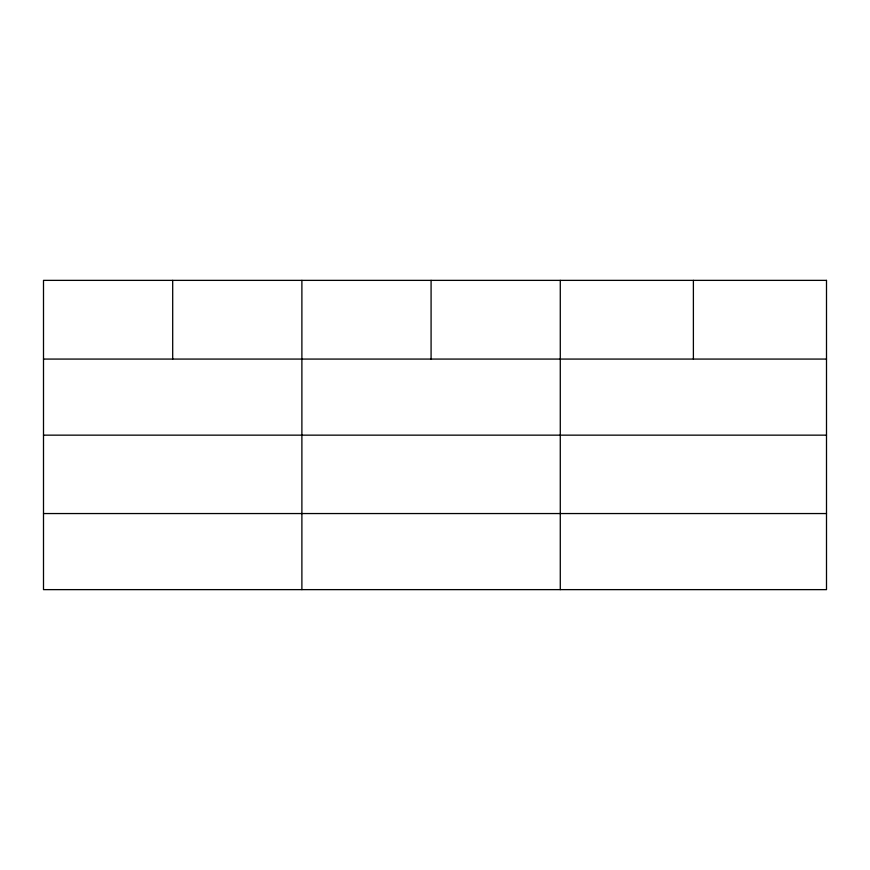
<?xml version="1.0" encoding="UTF-8"?>
<svg xmlns="http://www.w3.org/2000/svg" width="870" height="870" viewBox="0 0 870 870"><rect width="100%" height="100%" fill="white"/><g stroke="black" fill="none" stroke-linecap="round" stroke-linejoin="round"><path stroke-width="1.3" d="M43.5 359.071L826.5 359.071M43.5 435.152L826.5 435.152M43.5 513.55L826.5 513.55M693.39 280.368L693.39 359.071M560.28 280.368L560.28 589.632M431.085 280.368L431.085 359.071M301.89 280.368L301.89 589.632M172.695 280.368L172.695 359.071M826.5 280.368L43.5 280.368L43.5 589.632L826.5 589.632L826.5 280.368"/></g></svg>
